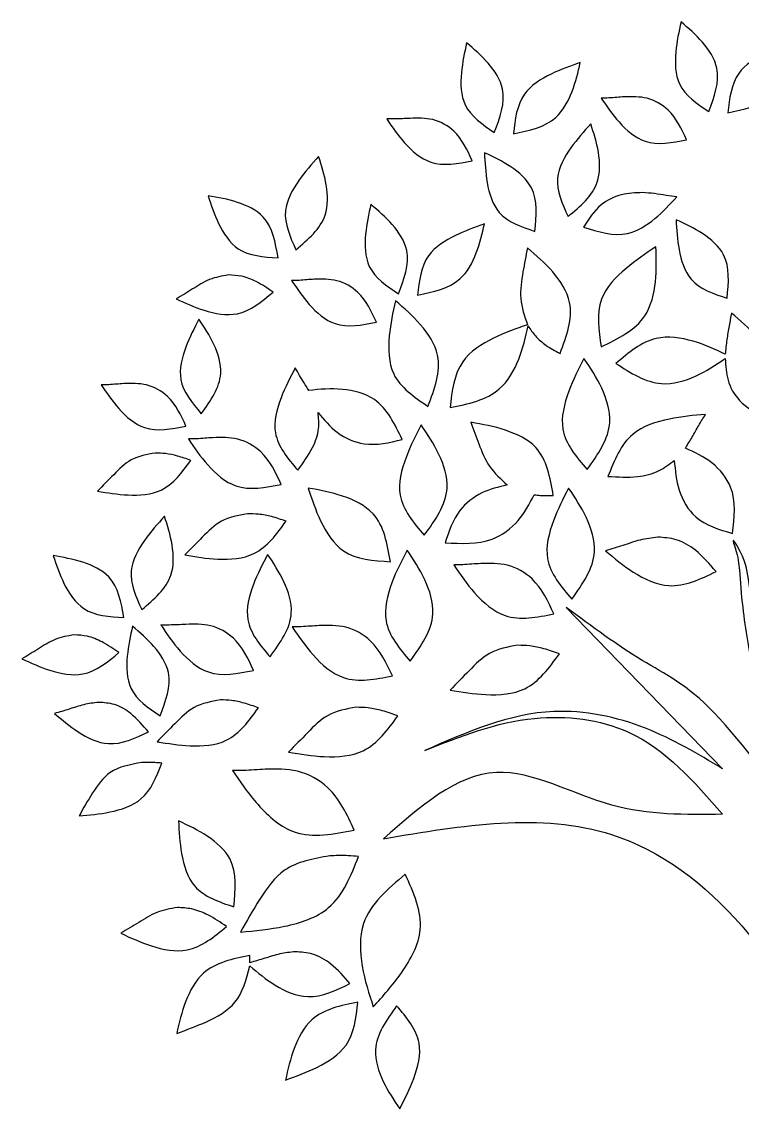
# Model space of a CAD drawing. Extents: x 1 to 437, y 7 to 187.
# Drawn here: x 93.17 to 103.51, y 103.89 to 119.63 of the extents above; entities that cross this region are included whole.
import ezdxf

# ---------------------------------------------------------------- set-up
doc = ezdxf.new("R2010")
doc.units = 0
doc.layers.add('Base', color=7, linetype='CONTINUOUS')

msp = doc.modelspace()

# ---------------------------------------------------------------- linework, layer by layer
at = {"layer": 'Base', "color": 3}
for p, q in [((102.637694, 119.634303), (102.637694, 119.634303)), ((99.559708, 119.334456), (99.559708, 119.334456)), ((101.191306, 119.052234), (101.191306, 119.052234)), ((101.826306, 118.558345), (101.826306, 118.558345)), ((98.748319, 118.249676), (98.748319, 118.249662)), ((101.341236, 118.170287), (101.341236, 118.170287)), ((99.815472, 117.755773), (99.815472, 117.755773)), ((97.434222, 117.702859), (97.434222, 117.702859)), ((95.846722, 117.138412), (95.846722, 117.138412)), ((102.082069, 117.182509), (102.082069, 117.182509)), ((98.183875, 117.014954), (98.183875, 117.014954)), ((99.815472, 116.732734), (99.815472, 116.732734)), ((102.567139, 116.794468), (102.567139, 116.794468)), ((100.432833, 116.388776), (100.432833, 116.388776)), ((102.276097, 116.406412), (102.276097, 116.406412)), ((96.137764, 116.000718), (96.137764, 116.000718)), ((97.372486, 115.938984), (97.372486, 115.938984)), ((98.536653, 115.630301), (98.536653, 115.630301)), ((103.360889, 115.453912), (103.360889, 115.453912)), ((95.714431, 115.365718), (95.714431, 115.365718)), ((101.244222, 114.801276), (101.244222, 114.801276)), ((97.099083, 114.668984), (97.099083, 114.668984)), ((94.638458, 114.439676), (94.638458, 114.439676)), ((102.990472, 113.998704), (102.990472, 113.998704)), ((98.907069, 113.848776), (98.907069, 113.848776)), ((99.621444, 113.884065), (99.621444, 113.884051)), ((95.917278, 113.663565), (95.917278, 113.663565)), ((95.08825, 113.443079), (95.08825, 113.443079)), ((97.284292, 112.940345), (97.284292, 112.940345)), ((101.023736, 112.940345), (101.023736, 112.940345)), ((96.411167, 112.569928), (96.411167, 112.569928)), ((95.220542, 112.534648), (95.220542, 112.534648)), ((102.302556, 112.234787), (102.302556, 112.234787)), ((93.624222, 111.970206), (93.624222, 111.970206)), ((96.702208, 111.987845), (96.702208, 111.987845)), ((98.704222, 112.049581), (98.704222, 112.049581)), ((99.762556, 111.855553), (99.762556, 111.855553)), ((95.529222, 110.98244), (95.529222, 110.982428)), ((93.924083, 110.832509), (93.924083, 110.832509)), ((94.761931, 110.955984), (94.761931, 110.955984)), ((97.443042, 110.964787), (97.443042, 110.964787)), ((100.291722, 110.682567), (100.291722, 110.682567)), ((96.023111, 109.897634), (96.023111, 109.897634)), ((94.276861, 109.862356), (94.276861, 109.862356)), ((97.972208, 109.791803), (97.972208, 109.791803)), ((94.894222, 108.998039), (94.894222, 108.998053)), ((96.666931, 108.901037), (96.666931, 108.901037)), ((95.423389, 108.160206), (95.423389, 108.160206)), ((97.592972, 107.657481), (97.592972, 107.657495)), ((98.677764, 107.392912), (98.677764, 107.392912)), ((95.40575, 106.916662), (95.40575, 106.916662)), ((97.099083, 106.281662), (97.099083, 106.281662)), ((97.998667, 105.55847), (97.998667, 105.55847)), ((98.554292, 105.505553), (98.554292, 105.505553))]:
    msp.add_line(p, q, dxfattribs=at)
at = {"layer": 'Base', "color": 7}
msp.add_line((100.98847, 111.225969), (103.234403, 108.909052), dxfattribs=at)
at = {"layer": 'Base', "color": 3}
for points, knots in [([(102.637694, 119.634303), (102.606963, 119.493955), (102.543495, 119.204093), (102.558243, 118.668798), (102.864815, 118.461466), (103.034569, 118.346662)], [0, 0, 0, 0, 0.436146, 0.900769, 1.477245, 1.477245, 1.477245, 1.477245]), ([(103.034569, 118.346662), (103.114693, 118.558725), (103.248561, 118.913036), (102.95725, 119.360134), (102.744077, 119.54303), (102.637694, 119.634303)], [0, 0, 0, 0, 0.634713, 1.060465, 1.484592, 1.484592, 1.484592, 1.484592]), ([(99.559708, 119.334456), (99.528977, 119.194108), (99.465509, 118.904246), (99.480257, 118.368951), (99.786829, 118.161619), (99.956583, 118.046815)], [0, 0, 0, 0, 0.436146, 0.900769, 1.477245, 1.477245, 1.477245, 1.477245]), ([(99.956583, 118.046815), (100.036706, 118.258878), (100.170574, 118.613189), (99.879264, 119.060287), (99.666091, 119.243183), (99.559708, 119.334456)], [0, 0, 0, 0, 0.634713, 1.060465, 1.484592, 1.484592, 1.484592, 1.484592]), ([(104.269292, 119.352095), (104.129886, 119.302576), (103.840256, 119.199693), (103.377526, 118.909796), (103.332612, 118.534777), (103.307972, 118.329037)], [0, 0, 0, 0, 0.448674, 0.932169, 1.519807, 1.519807, 1.519807, 1.519807]), ([(103.307972, 118.329037), (103.533805, 118.375694), (103.912335, 118.453899), (104.171881, 118.931174), (104.237043, 119.212745), (104.269292, 119.352095)], [0, 0, 0, 0, 0.652348, 1.093434, 1.525622, 1.525622, 1.525622, 1.525622]), ([(101.191306, 119.052234), (101.0519, 119.002714), (100.76227, 118.899832), (100.29954, 118.609934), (100.254626, 118.234916), (100.229986, 118.029176)], [0, 0, 0, 0, 0.448674, 0.932169, 1.519807, 1.519807, 1.519807, 1.519807]), ([(100.229986, 118.029176), (100.45582, 118.075833), (100.83435, 118.154036), (101.093896, 118.631313), (101.159057, 118.912883), (101.191306, 119.052234)], [0, 0, 0, 0, 0.652349, 1.093435, 1.525623, 1.525623, 1.525623, 1.525623]), ([(101.826306, 118.558345), (101.789084, 118.555978), (101.714201, 118.551214), (101.602691, 118.540946), (101.528049, 118.540786), (101.491167, 118.540706)], [0, 0, 0, 0, 0.111898, 0.22512, 0.335708, 0.335708, 0.335708, 0.335708]), ([(101.491167, 118.540706), (101.570574, 118.4237), (101.736198, 118.179652), (102.141693, 117.827979), (102.510118, 117.900338), (102.717069, 117.940984)], [0, 0, 0, 0, 0.428364, 0.893467, 1.48956, 1.48956, 1.48956, 1.48956]), ([(102.717069, 117.940984), (102.644998, 118.096731), (102.523406, 118.359494), (102.16155, 118.566131), (101.935623, 118.560884), (101.826306, 118.558345)], [0, 0, 0, 0, 0.503206, 0.848961, 1.173093, 1.173093, 1.173093, 1.173093]), ([(98.748319, 118.249662), (98.711111, 118.247846), (98.636284, 118.244195), (98.524574, 118.239408), (98.450042, 118.240377), (98.413181, 118.240856)], [0, 0, 0, 0, 0.111765, 0.224761, 0.335334, 0.335334, 0.335334, 0.335334]), ([(98.413181, 118.240859), (98.492588, 118.123853), (98.658212, 117.879805), (99.063707, 117.528132), (99.432132, 117.600491), (99.639083, 117.641137)], [0, 0, 0, 0, 0.428364, 0.893467, 1.48956, 1.48956, 1.48956, 1.48956]), ([(99.639083, 117.641137), (99.567194, 117.796555), (99.446012, 118.058538), (99.082483, 118.259511), (98.857493, 118.252889), (98.748319, 118.249676)], [0, 0, 0, 0, 0.501264, 0.844969, 1.168959, 1.168959, 1.168959, 1.168959]), ([(101.341236, 118.170287), (101.243355, 118.060945), (101.041326, 117.835263), (100.778318, 117.363331), (100.931157, 117.024331), (101.014917, 116.838551)], [0, 0, 0, 0, 0.445617, 0.919762, 1.494665, 1.494665, 1.494665, 1.494665]), ([(101.014917, 116.838551), (101.1914, 116.986583), (101.484709, 117.232607), (101.471249, 117.768934), (101.384346, 118.037206), (101.341236, 118.170287)], [0, 0, 0, 0, 0.648641, 1.078023, 1.5007, 1.5007, 1.5007, 1.5007]), ([(99.815472, 117.755773), (99.822177, 117.613925), (99.836043, 117.320582), (99.991957, 116.810463), (100.342921, 116.692613), (100.538667, 116.626884)], [0, 0, 0, 0, 0.43095, 0.891209, 1.471641, 1.471641, 1.471641, 1.471641]), ([(100.538667, 116.626884), (100.56041, 116.850049), (100.596877, 117.224342), (100.197367, 117.575768), (99.942958, 117.695683), (99.815472, 117.755773)], [0, 0, 0, 0, 0.627219, 1.051973, 1.478611, 1.478611, 1.478611, 1.478611]), ([(97.434222, 117.702859), (97.336281, 117.59275), (97.133689, 117.364989), (96.871528, 116.889731), (97.024328, 116.548783), (97.107903, 116.362301)], [0, 0, 0, 0, 0.447385, 0.925415, 1.502524, 1.502524, 1.502524, 1.502524]), ([(97.107903, 116.362301), (97.284318, 116.511197), (97.578352, 116.759364), (97.56428, 117.298556), (97.47728, 117.569009), (97.434222, 117.702859)], [0, 0, 0, 0, 0.650388, 1.08401, 1.508899, 1.508899, 1.508899, 1.508899]), ([(95.846722, 117.138412), (95.890855, 117.004735), (95.98238, 116.727504), (96.273433, 116.281756), (96.644009, 116.259915), (96.852139, 116.247648)], [0, 0, 0, 0, 0.426786, 0.885105, 1.472313, 1.472313, 1.472313, 1.472313]), ([(96.852139, 116.247648), (96.813262, 116.466547), (96.747665, 116.835903), (96.266011, 117.063949), (95.986953, 117.113508), (95.846722, 117.138412)], [0, 0, 0, 0, 0.621517, 1.048703, 1.480211, 1.480211, 1.480211, 1.480211]), ([(102.082069, 117.182509), (101.98094, 117.179407), (101.770918, 117.172965), (101.446817, 117.012197), (101.311023, 116.804361), (101.235403, 116.688623)], [0, 0, 0, 0, 0.301728, 0.626613, 1.034886, 1.034886, 1.034886, 1.034886]), ([(102.575958, 117.120773), (102.524846, 117.127885), (102.41836, 117.142702), (102.254704, 117.171451), (102.140464, 117.178769), (102.082069, 117.182509)], [0, 0, 0, 0, 0.154828, 0.322568, 0.497969, 0.497969, 0.497969, 0.497969]), ([(98.183875, 117.014954), (98.153144, 116.874606), (98.089676, 116.584746), (98.104425, 116.049453), (98.410996, 115.842119), (98.58075, 115.727315)], [0, 0, 0, 0, 0.436142, 0.900766, 1.477241, 1.477241, 1.477241, 1.477241]), ([(98.58075, 115.727315), (98.660873, 115.939379), (98.794741, 116.29369), (98.503432, 116.740788), (98.290258, 116.923682), (98.183875, 117.014954)], [0, 0, 0, 0, 0.634715, 1.060467, 1.48459, 1.48459, 1.48459, 1.48459]), ([(101.235403, 116.688623), (101.451853, 116.620575), (101.818712, 116.505241), (102.27827, 116.797881), (102.477121, 117.013568), (102.575958, 117.120773)], [0, 0, 0, 0, 0.642046, 1.088195, 1.529094, 1.529094, 1.529094, 1.529094]), ([(99.815472, 116.732734), (99.676067, 116.683214), (99.386437, 116.580331), (98.923707, 116.290434), (98.878793, 115.915416), (98.854153, 115.709676)], [0, 0, 0, 0, 0.448674, 0.932169, 1.519807, 1.519807, 1.519807, 1.519807]), ([(98.854153, 115.709676), (99.079986, 115.756333), (99.458515, 115.834539), (99.718062, 116.311813), (99.783223, 116.593384), (99.815472, 116.732734)], [0, 0, 0, 0, 0.652348, 1.093434, 1.525622, 1.525622, 1.525622, 1.525622]), ([(102.567139, 116.794468), (102.574458, 116.652505), (102.589618, 116.358473), (102.751324, 115.849281), (103.103007, 115.731352), (103.299153, 115.665579)], [0, 0, 0, 0, 0.431163, 0.893026, 1.475474, 1.475474, 1.475474, 1.475474]), ([(103.299153, 115.665579), (103.320203, 115.88906), (103.355604, 116.264904), (102.951111, 116.613958), (102.69522, 116.734255), (102.567139, 116.794468)], [0, 0, 0, 0, 0.6274, 1.055144, 1.483801, 1.483801, 1.483801, 1.483801]), ([(100.432833, 116.388776), (100.410608, 116.274344), (100.364176, 116.035282), (100.305465, 115.657304), (100.390168, 115.410606), (100.432833, 115.286343)], [0, 0, 0, 0, 0.351195, 0.733685, 1.121891, 1.121891, 1.121891, 1.121891]), ([(100.900264, 114.871829), (100.994217, 115.121328), (101.151352, 115.538611), (100.808885, 116.065364), (100.55794, 116.281181), (100.432833, 116.388776)], [0, 0, 0, 0, 0.746755, 1.248936, 1.748203, 1.748203, 1.748203, 1.748203]), ([(102.276097, 116.406412), (102.131688, 116.309264), (101.832429, 116.107943), (101.390717, 115.644251), (101.45566, 115.207582), (101.491167, 114.968843)], [0, 0, 0, 0, 0.528177, 1.094541, 1.777679, 1.777679, 1.777679, 1.777679]), ([(101.491167, 114.968843), (101.735663, 115.087603), (102.143844, 115.285871), (102.295667, 115.903851), (102.282571, 116.240146), (102.276097, 116.406412)], [0, 0, 0, 0, 0.767845, 1.281905, 1.784586, 1.784586, 1.784586, 1.784586]), ([(96.137764, 116.000718), (96.045159, 115.984686), (95.860602, 115.952735), (95.626521, 115.795993), (95.467598, 115.703182), (95.388111, 115.656762)], [0, 0, 0, 0, 0.278699, 0.555431, 0.832342, 0.832342, 0.832342, 0.832342]), ([(96.781583, 115.753776), (96.702622, 115.807335), (96.561064, 115.903352), (96.339801, 115.990941), (96.200833, 115.997666), (96.137764, 116.000718)], [0, 0, 0, 0, 0.286108, 0.512923, 0.701395, 0.701395, 0.701395, 0.701395]), ([(97.372486, 115.938984), (97.336025, 115.936633), (97.263314, 115.931943), (97.154759, 115.921525), (97.082288, 115.921405), (97.046167, 115.921345)], [0, 0, 0, 0, 0.109618, 0.218604, 0.326906, 0.326906, 0.326906, 0.326906]), ([(97.046167, 115.921343), (97.124835, 115.804432), (97.288564, 115.561112), (97.690073, 115.208132), (98.056887, 115.280763), (98.26325, 115.321623)], [0, 0, 0, 0, 0.426999, 0.888694, 1.482502, 1.482502, 1.482502, 1.482502]), ([(98.26325, 115.321623), (98.191179, 115.47737), (98.069587, 115.740132), (97.707731, 115.946769), (97.481804, 115.941523), (97.372486, 115.938984)], [0, 0, 0, 0, 0.503205, 0.848959, 1.173092, 1.173092, 1.173092, 1.173092]), ([(95.388111, 115.656762), (95.518768, 115.597028), (95.792234, 115.472002), (96.325998, 115.376082), (96.61818, 115.61831), (96.781583, 115.753776)], [0, 0, 0, 0, 0.43487, 0.910192, 1.513311, 1.513311, 1.513311, 1.513311]), ([(98.536653, 115.630301), (98.500641, 115.465041), (98.426201, 115.12343), (98.443921, 114.493177), (98.804578, 114.248633), (99.004083, 114.113359)], [0, 0, 0, 0, 0.513434, 1.061322, 1.739602, 1.739602, 1.739602, 1.739602]), ([(99.004083, 114.113359), (99.098037, 114.362858), (99.255172, 114.78014), (98.912704, 115.306891), (98.66176, 115.522707), (98.536653, 115.630301)], [0, 0, 0, 0, 0.746753, 1.248934, 1.748198, 1.748198, 1.748198, 1.748198]), ([(103.360889, 115.453912), (103.350208, 115.392836), (103.327926, 115.265429), (103.291467, 115.069397), (103.279029, 114.93265), (103.272694, 114.863012)], [0, 0, 0, 0, 0.186034, 0.388074, 0.597728, 0.597728, 0.597728, 0.597728]), ([(103.828319, 113.945787), (103.922563, 114.194666), (104.079906, 114.610177), (103.736153, 115.133231), (103.485911, 115.347074), (103.360889, 115.453912)], [0, 0, 0, 0, 0.744507, 1.24298, 1.740673, 1.740673, 1.740673, 1.740673]), ([(95.714431, 115.365718), (95.647828, 115.236354), (95.510385, 114.969393), (95.379655, 114.447235), (95.618424, 114.163523), (95.749708, 114.007526)], [0, 0, 0, 0, 0.441872, 0.911869, 1.485941, 1.485941, 1.485941, 1.485941]), ([(95.749708, 114.007526), (95.882738, 114.193844), (96.104157, 114.50396), (95.94751, 115.015485), (95.791826, 115.249421), (95.714431, 115.365718)], [0, 0, 0, 0, 0.642919, 1.070097, 1.492399, 1.492399, 1.492399, 1.492399]), ([(100.432833, 115.286343), (100.270205, 115.229056), (99.933541, 115.110464), (99.399753, 114.768991), (99.349303, 114.334472), (99.321583, 114.095718)], [0, 0, 0, 0, 0.522682, 1.082023, 1.764194, 1.764194, 1.764194, 1.764194]), ([(99.321583, 114.095718), (99.582535, 114.14896), (100.019295, 114.238074), (100.332322, 114.781881), (100.405485, 115.107657), (100.441653, 115.268704)], [0, 0, 0, 0, 0.755936, 1.265227, 1.763132, 1.763132, 1.763132, 1.763132]), ([(100.441653, 115.268704), (100.474655, 115.219251), (100.545052, 115.113764), (100.702975, 114.978811), (100.831158, 114.909302), (100.900264, 114.871829)], [0, 0, 0, 0, 0.177752, 0.379159, 0.614761, 0.614761, 0.614761, 0.614761]), ([(103.272694, 114.863012), (103.123712, 114.931964), (102.81492, 115.074879), (102.209394, 115.159462), (101.884961, 114.884867), (101.702833, 114.730718)], [0, 0, 0, 0, 0.495839, 1.02771, 1.708416, 1.708416, 1.708416, 1.708416]), ([(101.244222, 114.801276), (101.166126, 114.649232), (101.00493, 114.335406), (100.853193, 113.72147), (101.133919, 113.388235), (101.288319, 113.204954)], [0, 0, 0, 0, 0.519015, 1.071275, 1.74627, 1.74627, 1.74627, 1.74627]), ([(101.288319, 113.204954), (101.444518, 113.423998), (101.704629, 113.788763), (101.518577, 114.389618), (101.335321, 114.664586), (101.244222, 114.801276)], [0, 0, 0, 0, 0.755245, 1.257677, 1.754336, 1.754336, 1.754336, 1.754336]), ([(101.702833, 114.730718), (101.914839, 114.593353), (102.274312, 114.360441), (102.862594, 114.525411), (103.136329, 114.709546), (103.272694, 114.801276)], [0, 0, 0, 0, 0.717722, 1.216953, 1.712532, 1.712532, 1.712532, 1.712532]), ([(103.272694, 114.801276), (103.277865, 114.695588), (103.288556, 114.477061), (103.478079, 114.148765), (103.702343, 114.018795), (103.828319, 113.945787)], [0, 0, 0, 0, 0.314669, 0.650633, 1.081243, 1.081243, 1.081243, 1.081243]), ([(97.099083, 114.668984), (97.026249, 114.528647), (96.876253, 114.239635), (96.731335, 113.673213), (96.991225, 113.365572), (97.134361, 113.196137)], [0, 0, 0, 0, 0.48029, 0.989109, 1.612906, 1.612906, 1.612906, 1.612906]), ([(97.293111, 114.342662), (97.270948, 114.378876), (97.226862, 114.450912), (97.158789, 114.557703), (97.119004, 114.631855), (97.099083, 114.668984)], [0, 0, 0, 0, 0.127382, 0.253383, 0.379742, 0.379742, 0.379742, 0.379742]), ([(95.529222, 113.831137), (95.457333, 113.986555), (95.33615, 114.248538), (94.972622, 114.449511), (94.747632, 114.442889), (94.638458, 114.439676)], [0, 0, 0, 0, 0.501264, 0.844969, 1.168959, 1.168959, 1.168959, 1.168959]), ([(94.638458, 114.439676), (94.601997, 114.437324), (94.529285, 114.432635), (94.420731, 114.422217), (94.34826, 114.422097), (94.312139, 114.422037)], [0, 0, 0, 0, 0.109619, 0.218605, 0.326906, 0.326906, 0.326906, 0.326906]), ([(94.312139, 114.422037), (94.390723, 114.30572), (94.554177, 114.063784), (94.95771, 113.716), (95.323135, 113.789618), (95.529222, 113.831137)], [0, 0, 0, 0, 0.425162, 0.884328, 1.478216, 1.478216, 1.478216, 1.478216]), ([(98.633667, 113.637109), (98.527348, 113.858921), (98.347404, 114.234336), (97.771557, 114.387552), (97.452489, 114.357615), (97.293111, 114.342662)], [0, 0, 0, 0, 0.697634, 1.180747, 1.66291, 1.66291, 1.66291, 1.66291]), ([(97.134361, 113.196137), (97.211212, 113.30122), (97.343982, 113.482764), (97.452327, 113.77514), (97.433739, 113.947749), (97.425403, 114.025162)], [0, 0, 0, 0, 0.39064, 0.674883, 0.906025, 0.906025, 0.906025, 0.906025]), ([(97.425403, 114.025162), (97.510589, 113.923085), (97.686092, 113.712782), (98.128484, 113.516111), (98.45109, 113.593379), (98.633667, 113.637109)], [0, 0, 0, 0, 0.396725, 0.817344, 1.365769, 1.365769, 1.365769, 1.365769]), ([(102.990472, 113.998704), (102.817939, 113.983119), (102.457936, 113.950602), (101.845708, 113.751872), (101.679663, 113.336686), (101.588181, 113.10794)], [0, 0, 0, 0, 0.525025, 1.095497, 1.795419, 1.795419, 1.795419, 1.795419]), ([(102.699431, 113.513637), (102.732997, 113.566621), (102.800484, 113.673148), (102.889519, 113.839559), (102.956972, 113.945893), (102.990472, 113.998704)], [0, 0, 0, 0, 0.188108, 0.378205, 0.565766, 0.565766, 0.565766, 0.565766]), ([(98.907069, 113.848776), (98.828972, 113.697513), (98.668074, 113.385881), (98.516264, 112.774815), (98.796635, 112.443749), (98.951167, 112.261276)], [0, 0, 0, 0, 0.516942, 1.065005, 1.738035, 1.738035, 1.738035, 1.738035]), ([(98.951167, 112.261276), (99.107583, 112.479544), (99.367485, 112.842219), (99.18098, 113.440061), (98.998151, 113.712868), (98.907069, 113.848776)], [0, 0, 0, 0, 0.75318, 1.251483, 1.74618, 1.74618, 1.74618, 1.74618]), ([(100.80325, 112.834554), (100.757479, 113.091882), (100.680227, 113.526203), (100.114539, 113.795919), (99.786296, 113.854596), (99.621444, 113.884065)], [0, 0, 0, 0, 0.731026, 1.233832, 1.741134, 1.741134, 1.741134, 1.741134]), ([(99.621444, 113.884051), (99.658504, 113.781454), (99.735943, 113.567065), (99.868523, 113.233906), (100.049804, 113.068434), (100.141792, 112.984468)], [0, 0, 0, 0, 0.328451, 0.686335, 1.055018, 1.055018, 1.055018, 1.055018]), ([(95.917278, 113.663565), (95.877785, 113.661101), (95.799267, 113.656202), (95.681867, 113.645806), (95.603621, 113.645886), (95.5645, 113.645926)], [0, 0, 0, 0, 0.118719, 0.236031, 0.353333, 0.353333, 0.353333, 0.353333]), ([(96.896236, 112.993287), (96.817055, 113.163214), (96.683151, 113.450577), (96.284677, 113.672501), (96.037033, 113.666477), (95.917278, 113.663565)], [0, 0, 0, 0, 0.549169, 0.928697, 1.284088, 1.284088, 1.284088, 1.284088]), ([(95.5645, 113.645926), (95.650648, 113.51847), (95.830105, 113.252966), (96.270297, 112.869481), (96.670924, 112.948722), (96.896236, 112.993287)], [0, 0, 0, 0, 0.466068, 0.970873, 1.61964, 1.61964, 1.61964, 1.61964]), ([(103.378528, 112.287734), (103.403669, 112.517925), (103.445597, 112.90182), (103.098938, 113.331648), (102.831645, 113.453409), (102.699431, 113.513637)], [0, 0, 0, 0, 0.664217, 1.107732, 1.541848, 1.541848, 1.541848, 1.541848]), ([(95.08825, 113.443079), (94.967798, 113.421679), (94.736145, 113.380523), (94.490449, 113.12976), (94.336393, 112.9742), (94.259222, 112.896276)], [0, 0, 0, 0, 0.357484, 0.687515, 1.018767, 1.018767, 1.018767, 1.018767]), ([(95.599778, 113.337248), (95.536163, 113.359754), (95.417852, 113.401609), (95.245696, 113.438826), (95.137933, 113.441737), (95.08825, 113.443079)], [0, 0, 0, 0, 0.202402, 0.376427, 0.525294, 0.525294, 0.525294, 0.525294]), ([(94.259222, 112.896276), (94.403088, 112.87214), (94.704076, 112.821643), (95.249236, 112.859293), (95.474698, 113.166705), (95.599778, 113.337248)], [0, 0, 0, 0, 0.441816, 0.924342, 1.52559, 1.52559, 1.52559, 1.52559]), ([(101.588181, 113.10794), (101.730075, 113.09913), (101.978258, 113.083721), (102.315182, 113.163583), (102.470414, 113.283133), (102.540681, 113.337248)], [0, 0, 0, 0, 0.425891, 0.744914, 1.008747, 1.008747, 1.008747, 1.008747]), ([(102.540681, 113.337248), (102.553955, 113.19293), (102.580932, 112.89963), (102.842022, 112.444927), (103.184833, 112.344486), (103.378528, 112.287734)], [0, 0, 0, 0, 0.434178, 0.882382, 1.464582, 1.464582, 1.464582, 1.464582]), ([(97.284292, 112.940345), (97.336327, 112.782405), (97.444397, 112.45439), (97.783836, 111.925098), (98.221229, 111.897474), (98.466097, 111.882009)], [0, 0, 0, 0, 0.504352, 1.047459, 1.738222, 1.738222, 1.738222, 1.738222]), ([(98.466097, 111.882009), (98.420167, 112.139671), (98.342606, 112.574782), (97.778328, 112.850236), (97.449283, 112.910252), (97.284292, 112.940345)], [0, 0, 0, 0, 0.733175, 1.238105, 1.745923, 1.745923, 1.745923, 1.745923]), ([(100.141792, 112.984468), (100.017388, 112.954672), (99.761278, 112.893332), (99.404699, 112.612265), (99.305962, 112.318745), (99.251028, 112.15544)], [0, 0, 0, 0, 0.381737, 0.78588, 1.292727, 1.292727, 1.292727, 1.292727]), ([(101.023736, 112.940345), (100.945639, 112.788301), (100.784443, 112.474474), (100.632707, 111.860538), (100.913433, 111.527303), (101.067833, 111.344023)], [0, 0, 0, 0, 0.519017, 1.071277, 1.746271, 1.746271, 1.746271, 1.746271]), ([(101.067833, 111.344023), (101.224033, 111.563067), (101.484144, 111.927832), (101.298091, 112.528687), (101.114835, 112.803655), (101.023736, 112.940345)], [0, 0, 0, 0, 0.755246, 1.257678, 1.754337, 1.754337, 1.754337, 1.754337]), ([(99.251028, 112.15544), (99.483241, 112.141869), (99.873487, 112.119063), (100.32185, 112.448866), (100.461742, 112.71419), (100.529847, 112.843359)], [0, 0, 0, 0, 0.67514, 1.134605, 1.5705, 1.5705, 1.5705, 1.5705]), ([(100.529847, 112.843359), (100.55822, 112.840084), (100.616477, 112.833359), (100.707874, 112.829997), (100.770588, 112.832993), (100.80325, 112.834554)], [0, 0, 0, 0, 0.085667, 0.175895, 0.273964, 0.273964, 0.273964, 0.273964]), ([(96.411167, 112.569928), (96.280222, 112.54708), (96.029052, 112.503255), (95.762132, 112.23199), (95.595323, 112.06357), (95.511583, 111.979023)], [0, 0, 0, 0, 0.388351, 0.744914, 1.104352, 1.104352, 1.104352, 1.104352]), ([(96.966792, 112.464095), (96.897651, 112.488123), (96.769314, 112.532723), (96.581731, 112.567477), (96.465106, 112.569153), (96.411167, 112.569928)], [0, 0, 0, 0, 0.219423, 0.407288, 0.568942, 0.568942, 0.568942, 0.568942]), ([(95.220542, 112.534648), (95.1226, 112.424539), (94.920008, 112.19678), (94.657847, 111.721524), (94.810648, 111.380577), (94.894222, 111.194095)], [0, 0, 0, 0, 0.447382, 0.925411, 1.50252, 1.50252, 1.50252, 1.50252]), ([(94.894222, 111.194095), (95.070637, 111.342989), (95.364671, 111.591154), (95.350599, 112.130345), (95.263599, 112.400797), (95.220542, 112.534648)], [0, 0, 0, 0, 0.650385, 1.084006, 1.508895, 1.508895, 1.508895, 1.508895]), ([(95.511583, 111.979023), (95.667936, 111.952923), (95.994757, 111.898368), (96.586952, 111.943017), (96.831068, 112.277905), (96.966792, 112.464095)], [0, 0, 0, 0, 0.479965, 1.003263, 1.658508, 1.658508, 1.658508, 1.658508]), ([(102.302556, 112.234787), (102.217298, 112.224356), (102.045597, 112.20335), (101.802679, 112.110593), (101.63603, 112.064), (101.552903, 112.040759)], [0, 0, 0, 0, 0.256691, 0.516951, 0.775986, 0.775986, 0.775986, 0.775986]), ([(103.140403, 111.740898), (103.047843, 111.849185), (102.886698, 112.03771), (102.587496, 112.216066), (102.39189, 112.228917), (102.302556, 112.234787)], [0, 0, 0, 0, 0.426583, 0.742674, 1.008389, 1.008389, 1.008389, 1.008389]), ([(93.624222, 111.970206), (93.669036, 111.836407), (93.762156, 111.558379), (94.058138, 111.114012), (94.429859, 111.091869), (94.638458, 111.079442)], [0, 0, 0, 0, 0.427605, 0.888539, 1.477978, 1.477978, 1.477978, 1.477978]), ([(94.638458, 111.079442), (94.598752, 111.298547), (94.531553, 111.669359), (94.045994, 111.895267), (93.765122, 111.945171), (93.624222, 111.970206)], [0, 0, 0, 0, 0.622306, 1.053187, 1.486925, 1.486925, 1.486925, 1.486925]), ([(96.702208, 111.987845), (96.629374, 111.847508), (96.479378, 111.558497), (96.334462, 110.992074), (96.59435, 110.684432), (96.737486, 110.514995)], [0, 0, 0, 0, 0.480288, 0.989108, 1.612908, 1.612908, 1.612908, 1.612908]), ([(96.737486, 110.514995), (96.882905, 110.717362), (97.124272, 111.053251), (96.955439, 111.608672), (96.786416, 111.861758), (96.702208, 111.987845)], [0, 0, 0, 0, 0.699579, 1.161163, 1.619439, 1.619439, 1.619439, 1.619439]), ([(98.704222, 112.049581), (98.626125, 111.897537), (98.464929, 111.583709), (98.313193, 110.969773), (98.593919, 110.636539), (98.748319, 110.453259)], [0, 0, 0, 0, 0.519018, 1.071278, 1.746271, 1.746271, 1.746271, 1.746271]), ([(98.748319, 110.453259), (98.904519, 110.672303), (99.164631, 111.037068), (98.978577, 111.637923), (98.795321, 111.912891), (98.704222, 112.049581)], [0, 0, 0, 0, 0.755246, 1.257678, 1.754337, 1.754337, 1.754337, 1.754337]), ([(101.552903, 112.040759), (101.680161, 111.933567), (101.945918, 111.709714), (102.517432, 111.442036), (102.916083, 111.633283), (103.140403, 111.740898)], [0, 0, 0, 0, 0.503654, 1.051794, 1.757111, 1.757111, 1.757111, 1.757111]), ([(99.762556, 111.855553), (99.719321, 111.852971), (99.632774, 111.847801), (99.503579, 111.83757), (99.417333, 111.8378), (99.3745, 111.837914)], [0, 0, 0, 0, 0.129946, 0.260127, 0.388571, 0.388571, 0.388571, 0.388571]), ([(99.3745, 111.837912), (99.467571, 111.700401), (99.661589, 111.413742), (100.136549, 110.999579), (100.569063, 111.084592), (100.812069, 111.132356)], [0, 0, 0, 0, 0.503066, 1.048703, 1.748369, 1.748369, 1.748369, 1.748369]), ([(100.812069, 111.132356), (100.727186, 111.315348), (100.583872, 111.624305), (100.15702, 111.865115), (99.891191, 111.858671), (99.762556, 111.855553)], [0, 0, 0, 0, 0.591178, 0.998128, 1.379691, 1.379691, 1.379691, 1.379691]), ([(95.529222, 110.982428), (95.48898, 110.980498), (95.40834, 110.976629), (95.2878, 110.971885), (95.207488, 110.973047), (95.167625, 110.973623)], [0, 0, 0, 0, 0.120872, 0.242212, 0.361791, 0.361791, 0.361791, 0.361791]), ([(96.499361, 110.320984), (96.421119, 110.490372), (96.289317, 110.775712), (95.893009, 110.99373), (95.648149, 110.98613), (95.529222, 110.98244)], [0, 0, 0, 0, 0.546015, 0.919782, 1.272753, 1.272753, 1.272753, 1.272753]), ([(93.924083, 110.832509), (93.831478, 110.816477), (93.646921, 110.784527), (93.41284, 110.627785), (93.253917, 110.534972), (93.174431, 110.488551)], [0, 0, 0, 0, 0.278699, 0.555431, 0.832344, 0.832344, 0.832344, 0.832344]), ([(94.567903, 110.576748), (94.488838, 110.63074), (94.346947, 110.727634), (94.126785, 110.820578), (93.987233, 110.828792), (93.924083, 110.832509)], [0, 0, 0, 0, 0.287319, 0.515625, 0.704335, 0.704335, 0.704335, 0.704335]), ([(94.761931, 110.955984), (94.731199, 110.815635), (94.66773, 110.525773), (94.68248, 109.990479), (94.989051, 109.783148), (95.158806, 109.668345)], [0, 0, 0, 0, 0.436148, 0.900771, 1.477243, 1.477243, 1.477243, 1.477243]), ([(95.158806, 109.668345), (95.238929, 109.880408), (95.372797, 110.234718), (95.081486, 110.681815), (94.868313, 110.864711), (94.761931, 110.955984)], [0, 0, 0, 0, 0.634712, 1.060462, 1.484589, 1.484589, 1.484589, 1.484589]), ([(95.167625, 110.973623), (95.253773, 110.846167), (95.433229, 110.580661), (95.873422, 110.197176), (96.274049, 110.276418), (96.499361, 110.320984)], [0, 0, 0, 0, 0.46607, 0.970875, 1.619641, 1.619641, 1.619641, 1.619641]), ([(97.443042, 110.964787), (97.399807, 110.962204), (97.31326, 110.957034), (97.184065, 110.946803), (97.097819, 110.947033), (97.054986, 110.947148)], [0, 0, 0, 0, 0.129946, 0.260127, 0.388571, 0.388571, 0.388571, 0.388571]), ([(97.054986, 110.947148), (97.148057, 110.809637), (97.342075, 110.522978), (97.817035, 110.108816), (98.24955, 110.19383), (98.492556, 110.241595)], [0, 0, 0, 0, 0.503066, 1.048702, 1.748368, 1.748368, 1.748368, 1.748368]), ([(98.492556, 110.241595), (98.407672, 110.424586), (98.264358, 110.733542), (97.837506, 110.974351), (97.571677, 110.967906), (97.443042, 110.964787)], [0, 0, 0, 0, 0.591177, 0.998126, 1.379688, 1.379688, 1.379688, 1.379688]), ([(100.291722, 110.682567), (100.150441, 110.657375), (99.878806, 110.608938), (99.592287, 110.313084), (99.411974, 110.130349), (99.321583, 110.038745)], [0, 0, 0, 0, 0.419153, 0.805888, 1.194635, 1.194635, 1.194635, 1.194635]), ([(100.891444, 110.559095), (100.816815, 110.585485), (100.678136, 110.634525), (100.47625, 110.677789), (100.349982, 110.681059), (100.291722, 110.682567)], [0, 0, 0, 0, 0.237426, 0.441196, 0.615761, 0.615761, 0.615761, 0.615761]), ([(93.174431, 110.488551), (93.305064, 110.428259), (93.578334, 110.302134), (94.111468, 110.199962), (94.404329, 110.441718), (94.567903, 110.576748)], [0, 0, 0, 0, 0.435735, 0.911508, 1.513458, 1.513458, 1.513458, 1.513458]), ([(99.321583, 110.038745), (99.490191, 110.010492), (99.842681, 109.951426), (100.481439, 109.997745), (100.745005, 110.358601), (100.891444, 110.559095)], [0, 0, 0, 0, 0.517704, 1.082307, 1.788214, 1.788214, 1.788214, 1.788214]), ([(96.023111, 109.897634), (95.891383, 109.873975), (95.63757, 109.828388), (95.368287, 109.553712), (95.199244, 109.383188), (95.114708, 109.297912)], [0, 0, 0, 0, 0.391179, 0.753724, 1.116395, 1.116395, 1.116395, 1.116395]), ([(96.569917, 109.782981), (96.501493, 109.807419), (96.375149, 109.852543), (96.191171, 109.893339), (96.076348, 109.896273), (96.023111, 109.897634)], [0, 0, 0, 0, 0.217955, 0.402449, 0.561929, 0.561929, 0.561929, 0.561929]), ([(94.276861, 109.862356), (94.204615, 109.853927), (94.059532, 109.837), (93.853175, 109.761652), (93.712303, 109.722956), (93.641861, 109.703606)], [0, 0, 0, 0, 0.217429, 0.436634, 0.655877, 0.655877, 0.655877, 0.655877]), ([(94.991236, 109.439023), (94.9123, 109.531349), (94.774731, 109.692256), (94.520057, 109.845615), (94.353032, 109.857113), (94.276861, 109.862356)], [0, 0, 0, 0, 0.363842, 0.634107, 0.860693, 0.860693, 0.860693, 0.860693]), ([(95.114708, 109.297912), (95.271061, 109.271812), (95.597882, 109.217255), (96.190077, 109.261903), (96.434193, 109.596791), (96.569917, 109.782981)], [0, 0, 0, 0, 0.479965, 1.003263, 1.658508, 1.658508, 1.658508, 1.658508]), ([(97.972208, 109.791803), (97.830927, 109.766611), (97.559292, 109.718174), (97.272773, 109.422321), (97.09246, 109.239586), (97.002069, 109.147981)], [0, 0, 0, 0, 0.419153, 0.805888, 1.194635, 1.194635, 1.194635, 1.194635]), ([(98.571931, 109.668331), (98.497301, 109.694721), (98.358622, 109.743759), (98.156736, 109.787023), (98.030469, 109.790294), (97.972208, 109.791803)], [0, 0, 0, 0, 0.237425, 0.441195, 0.615761, 0.615761, 0.615761, 0.615761]), ([(93.641861, 109.703606), (93.750053, 109.611791), (93.975901, 109.42013), (94.460131, 109.185866), (94.800195, 109.347961), (94.991236, 109.439023)], [0, 0, 0, 0, 0.42978, 0.897152, 1.496305, 1.496305, 1.496305, 1.496305]), ([(97.002069, 109.147981), (97.170677, 109.119728), (97.523167, 109.060662), (98.161925, 109.106981), (98.425491, 109.467837), (98.571931, 109.668331)], [0, 0, 0, 0, 0.517704, 1.082307, 1.788214, 1.788214, 1.788214, 1.788214]), ([(94.894222, 108.998053), (94.730736, 108.969495), (94.435167, 108.917864), (94.181011, 108.562278), (94.056686, 108.341128), (93.994639, 108.230759)], [0, 0, 0, 0, 0.476482, 0.86144, 1.244966, 1.244966, 1.244966, 1.244966]), ([(93.994639, 108.230759), (94.141252, 108.244018), (94.447038, 108.271672), (94.966966, 108.44156), (95.107674, 108.794571), (95.185264, 108.989231)], [0, 0, 0, 0, 0.446116, 0.930448, 1.525836, 1.525836, 1.525836, 1.525836]), ([(95.185264, 108.989231), (95.150292, 108.992483), (95.083233, 108.998719), (94.986022, 109.001806), (94.924021, 108.99926), (94.894222, 108.998036)], [0, 0, 0, 0, 0.105358, 0.202024, 0.291476, 0.291476, 0.291476, 0.291476]), ([(96.666931, 108.901037), (96.614752, 108.898139), (96.510628, 108.892355), (96.35492, 108.882254), (96.251187, 108.883017), (96.1995, 108.883398)], [0, 0, 0, 0, 0.156789, 0.31288, 0.467892, 0.467892, 0.467892, 0.467892]), ([(96.1995, 108.883398), (96.312516, 108.71641), (96.548044, 108.368403), (97.12534, 107.866077), (97.650523, 107.969675), (97.94575, 108.027912)], [0, 0, 0, 0, 0.61086, 1.273053, 2.123209, 2.123209, 2.123209, 2.123209]), ([(97.94575, 108.027912), (97.842424, 108.250183), (97.667888, 108.625635), (97.14658, 108.913912), (96.823432, 108.905238), (96.666931, 108.901037)], [0, 0, 0, 0, 0.717692, 1.2123, 1.676801, 1.676801, 1.676801, 1.676801]), ([(95.423389, 108.160206), (95.431091, 108.005153), (95.447042, 107.684048), (95.619714, 107.126871), (96.003383, 106.997538), (96.217139, 106.925481)], [0, 0, 0, 0, 0.471038, 0.975486, 1.6101, 1.6101, 1.6101, 1.6101]), ([(96.217139, 106.925481), (96.240355, 107.169235), (96.279369, 107.578847), (95.841462, 107.962655), (95.56282, 108.094321), (95.423389, 108.160206)], [0, 0, 0, 0, 0.685077, 1.151228, 1.618113, 1.618113, 1.618113, 1.618113]), ([(97.592972, 107.657495), (97.359877, 107.616999), (96.938923, 107.543866), (96.578683, 107.036218), (96.402295, 106.721266), (96.314153, 106.563884)], [0, 0, 0, 0, 0.678857, 1.225969, 1.772435, 1.772435, 1.772435, 1.772435]), ([(96.314153, 106.563884), (96.522989, 106.582851), (96.958245, 106.622382), (97.697917, 106.86731), (97.897345, 107.370678), (98.007486, 107.648678)], [0, 0, 0, 0, 0.635363, 1.324224, 2.173963, 2.173963, 2.173963, 2.173963]), ([(98.007486, 107.648678), (97.957638, 107.653112), (97.862137, 107.661607), (97.723655, 107.663637), (97.635426, 107.659483), (97.592972, 107.657484)], [0, 0, 0, 0, 0.150096, 0.287561, 0.41505, 0.41505, 0.41505, 0.41505]), ([(98.677764, 107.392912), (98.425951, 107.181099), (98.006966, 106.82867), (98.032159, 106.061777), (98.157151, 105.678189), (98.219153, 105.487912)], [0, 0, 0, 0, 0.92573, 1.5403, 2.145226, 2.145226, 2.145226, 2.145226]), ([(98.219153, 105.487912), (98.358498, 105.644293), (98.646231, 105.967203), (99.016719, 106.64371), (98.797818, 107.127553), (98.677764, 107.392912)], [0, 0, 0, 0, 0.635807, 1.312871, 2.135199, 2.135199, 2.135199, 2.135199]), ([(95.40575, 106.916662), (95.305306, 106.899583), (95.105751, 106.865652), (94.852227, 106.696664), (94.680498, 106.596491), (94.594361, 106.546245)], [0, 0, 0, 0, 0.302107, 0.600202, 0.900201, 0.900201, 0.900201, 0.900201]), ([(96.111306, 106.643259), (96.024857, 106.701915), (95.869551, 106.807291), (95.627464, 106.904928), (95.474854, 106.913004), (95.40575, 106.916662)], [0, 0, 0, 0, 0.313344, 0.562923, 0.769455, 0.769455, 0.769455, 0.769455]), ([(94.594361, 106.546245), (94.736587, 106.480537), (95.033937, 106.343163), (95.614539, 106.232331), (95.933182, 106.495914), (96.111306, 106.643259)], [0, 0, 0, 0, 0.474468, 0.991967, 1.647952, 1.647952, 1.647952, 1.647952]), ([(97.099083, 106.281662), (97.024961, 106.273649), (96.876055, 106.257551), (96.662539, 106.185575), (96.518507, 106.143808), (96.446444, 106.122912)], [0, 0, 0, 0, 0.222971, 0.447929, 0.673174, 0.673174, 0.673174, 0.673174]), ([(97.884014, 105.823053), (97.797512, 105.923719), (97.646454, 106.099512), (97.36572, 106.264036), (97.182586, 106.276142), (97.099083, 106.281662)], [0, 0, 0, 0, 0.397295, 0.693799, 0.942302, 0.942302, 0.942302, 0.942302]), ([(96.446444, 106.228745), (96.199989, 106.177455), (95.786348, 106.091371), (95.503645, 105.569046), (95.432239, 105.260997), (95.396931, 105.108678)], [0, 0, 0, 0, 0.712131, 1.195215, 1.667716, 1.667716, 1.667716, 1.667716]), ([(96.446444, 106.122912), (96.446862, 106.13435), (96.44771, 106.157596), (96.447438, 106.192891), (96.446777, 106.216722), (96.446444, 106.228745)], [0, 0, 0, 0, 0.034335, 0.069776, 0.105859, 0.105859, 0.105859, 0.105859]), ([(95.396931, 105.108678), (95.539007, 105.16008), (95.834735, 105.267071), (96.306497, 105.528567), (96.397769, 105.887433), (96.446444, 106.078817)], [0, 0, 0, 0, 0.45798, 0.953268, 1.519241, 1.519241, 1.519241, 1.519241]), ([(96.446444, 106.078817), (96.562451, 105.980748), (96.803361, 105.777087), (97.326768, 105.552992), (97.683475, 105.725865), (97.884014, 105.823053)], [0, 0, 0, 0, 0.458932, 0.953067, 1.587601, 1.587601, 1.587601, 1.587601]), ([(97.998667, 105.55847), (97.752551, 105.507363), (97.339757, 105.421645), (97.062626, 104.897852), (96.992638, 104.590587), (96.957972, 104.438398)], [0, 0, 0, 0, 0.709999, 1.190839, 1.662728, 1.662728, 1.662728, 1.662728]), ([(96.957972, 104.438398), (97.109492, 104.492636), (97.424245, 104.605305), (97.924665, 104.925638), (97.972419, 105.334015), (97.998667, 105.55847)], [0, 0, 0, 0, 0.487883, 1.01348, 1.654912, 1.654912, 1.654912, 1.654912]), ([(98.554292, 105.505553), (98.409436, 105.302146), (98.168092, 104.96325), (98.343188, 104.405963), (98.513646, 104.150759), (98.598389, 104.023884)], [0, 0, 0, 0, 0.700648, 1.167348, 1.628758, 1.628758, 1.628758, 1.628758]), ([(98.598389, 104.023884), (98.670684, 104.165012), (98.819924, 104.456347), (98.958525, 105.026489), (98.697777, 105.335506), (98.554292, 105.505553)], [0, 0, 0, 0, 0.481397, 0.993762, 1.620699, 1.620699, 1.620699, 1.620699])]:
    msp.add_open_spline(points, degree=3, knots=knots, dxfattribs=at)
at = {"layer": 'Base', "color": 7}
for points, knots in [([(108.462882, 104.124496), (108.310978, 104.326034), (107.796606, 105.008471), (106.949998, 106.343091), (105.849992, 107.978605), (105.658557, 110.08079), (105.902542, 111.099638), (106.729079, 112.499339), (106.067265, 111.43269), (105.732469, 110.750283), (105.317075, 109.77595), (105.341347, 108.991819), (104.948127, 108.818012), (104.792486, 108.969397), (104.460043, 108.947869), (103.982733, 109.527285), (103.813344, 110.447405), (103.623311, 111.469808), (103.564535, 111.928159), (103.359679, 112.238016), (103.458384, 111.96583), (103.478384, 111.720142), (103.527169, 111.077618), (103.684356, 110.227301), (103.829348, 109.504639), (104.251491, 108.228123), (103.045915, 109.979003), (102.092706, 110.407744), (101.36121, 110.949773), (100.98847, 111.225969)], [0, 0, 0, 0, 0.756962, 2.563188, 4.736694, 6.674562, 8.263426, 8.967888, 9.505716, 10.687116, 11.889526, 12.540486, 12.787431, 12.920588, 13.137293, 13.716577, 14.884494, 16.062086, 16.556548, 16.664378, 16.775226, 17.100707, 17.634798, 18.577938, 19.668273, 20.191229, 21.551376, 22.831688, 24.161905, 24.161905, 24.161905, 24.161905]), ([(103.234403, 108.909052), (102.876396, 109.123135), (102.135291, 109.566306), (100.591988, 109.887537), (99.565527, 109.436534), (98.958761, 109.169935)], [0, 0, 0, 0, 1.25071, 2.589077, 4.523993, 4.523993, 4.523993, 4.523993]), ([(98.958761, 109.169935), (99.471122, 109.374136), (100.408728, 109.747819), (102.109784, 109.543969), (102.826354, 108.722088), (103.233556, 108.255041)], [0, 0, 0, 0, 1.641784, 3.004422, 4.797973, 4.797973, 4.797973, 4.797973]), ([(103.233556, 108.255041), (102.70198, 108.247761), (101.596861, 108.232625), (99.894707, 109.249634), (98.889503, 108.365747), (98.364856, 107.90442)], [0, 0, 0, 0, 1.595881, 3.317759, 5.197612, 5.197612, 5.197612, 5.197612]), ([(98.364856, 107.90442), (99.500189, 108.095953), (102.222496, 108.555213), (104.826144, 105.254818), (105.072066, 102.924651), (105.158927, 102.101629)], [0, 0, 0, 0, 3.276549, 7.856522, 10.357553, 10.357553, 10.357553, 10.357553])]:
    msp.add_open_spline(points, degree=3, knots=knots, dxfattribs=at)

doc.saveas('drawing.dxf')
